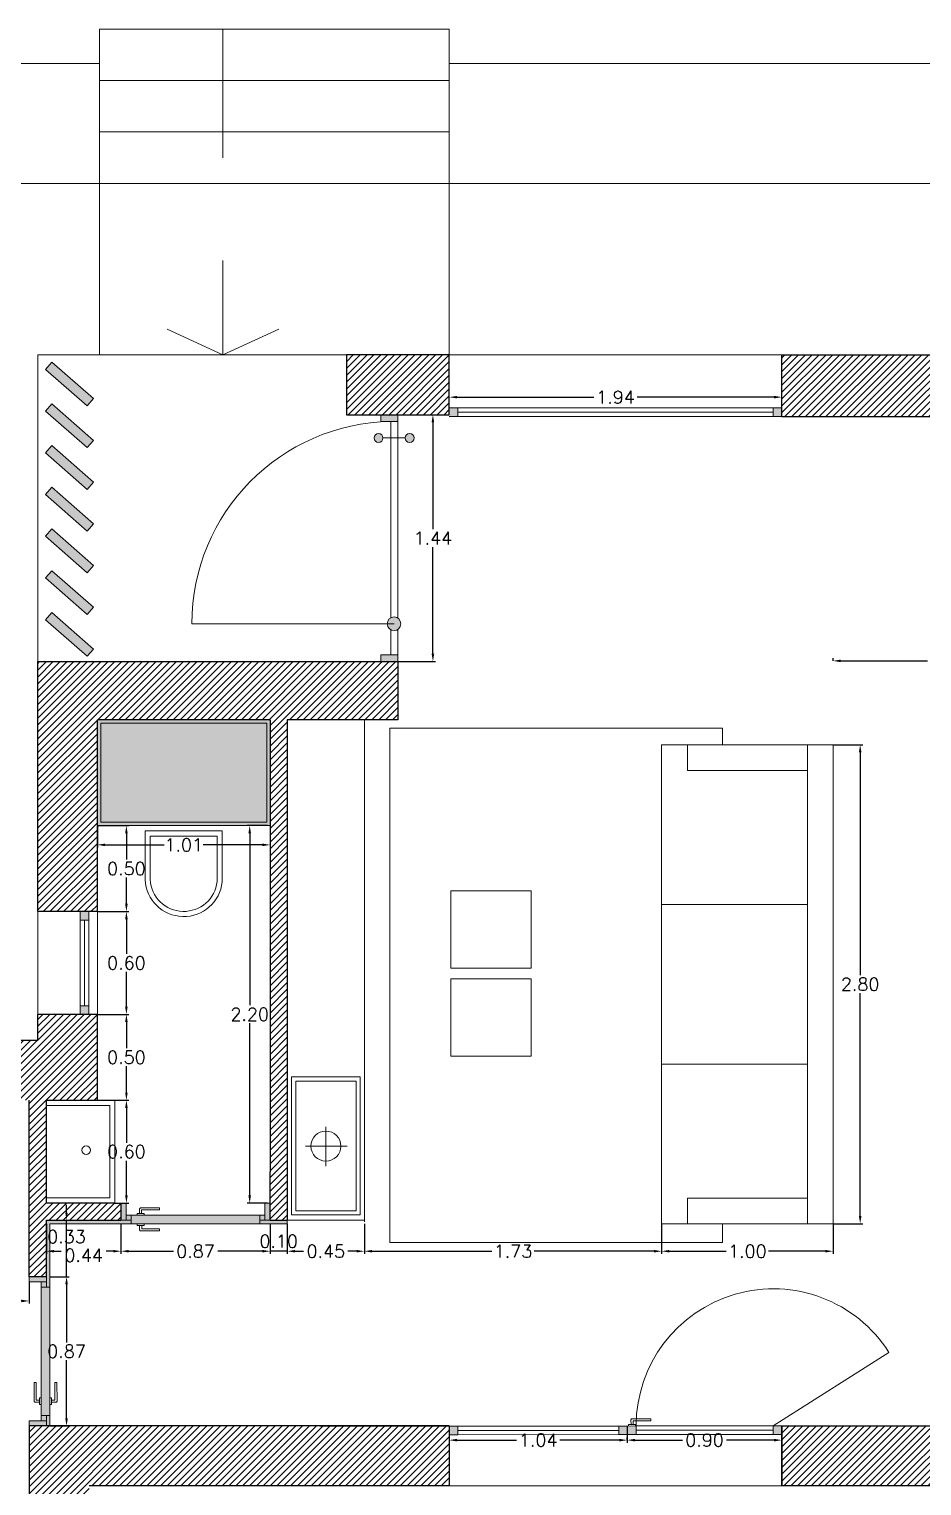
# Model space of a CAD drawing. Header units: millimetres. Extents: x 51 to 284, y 32 to 237.
# Drawn here: x 173.55 to 178.76, y 227.24 to 235.74 of the extents above; entities that cross this region are included whole.
import ezdxf

# ---------------------------------------------------------------- set-up
doc = ezdxf.new("R2010")
doc.units = ezdxf.units.MM
doc.linetypes.add('Continua', pattern=[0])
doc.linetypes.add('JIS_02_0.7', pattern=[1.35, 0.75, -0.6])
for name, color, linetype, lineweight in [('A_Nsc01', 4, 'Continuous', 9), ('A_Proj03', 251, 'JIS_02_0.7', 13), ('A_Sec03', 3, 'Continuous', 20), ('detalle', 6, 'Continuous', 5), ('FUSTERIA', 2, 'Continuous', 15), ('MUR', 5, 'Continuous', 25), ('PROYECTADO', 1, 'Continuous', 18), ('somb. Muro', 251, 'Continuous', 15), ('sombreado', 253, 'Continuous', 13)]:
    doc.layers.add(name, color=color, linetype=linetype, lineweight=lineweight)
doc.layers.add('SS_VEGETACION', color=7, linetype='Continuous', true_color=0x8ba14f)
doc.styles.add('ROMANS', font='romans.shx')
doc.dimstyles.new('martacota1', dxfattribs={"dimscale": 0.3, "dimtxt": 0.15, "dimasz": 0.15, "dimexe": 0.05, "dimexo": 0, "dimgap": 0.05, "dimtad": 0, "dimtih": 1, "dimtoh": 1, "dimzin": 0, "dimdsep": 46, "dimtxsty": 'ROMANS', "dimcen": 0.05, "dimclrt": 7, "dimadec": 0, "dimazin": 0, "dimtfac": 0.1, "dimtix": 1, "dimtmove": 1, "dimatfit": 3, "dimfxl": 1, "dimtolj": 1, "dimtzin": 1, "dimarcsym": 0})

# ---------------------------------------------------------------- blocks, each defined once
blk = doc.blocks.new('*D103')
at = {"layer": 'Defpoints', "color": 0, "transparency": 16777216}
for p in [(178.2391, 231.5689), (178.397, 231.5689), (178.2391, 228.7736)]:
    blk.add_point(p, dxfattribs=at)
at = {"layer": 'SS_VEGETACION', "color": 0, "lineweight": -2, "transparency": 16777216}
for p, q in [((178.2391, 231.5689), (178.412, 231.5689)), ((178.397, 231.5239), (178.397, 230.2237)), ((178.397, 228.8186), (178.397, 230.1187)), ((178.2391, 228.7736), (178.412, 228.7736))]:
    blk.add_line(p, q, dxfattribs=at)
at = {"layer": 'SS_VEGETACION', "color": 0, "transparency": 16777216}
for points in [[(178.3895, 231.5239), (178.4045, 231.5239), (178.397, 231.5689)], [(178.3895, 228.8186), (178.4045, 228.8186), (178.397, 228.7736)]]:
    blk.add_solid(points, dxfattribs=at)
at = {"layer": 'SS_VEGETACION', "color": 7, "transparency": 16777216, "insert": (178.397, 230.1712), "char_height": 0.075, "attachment_point": 5, "style": 'ROMANS'}
blk.add_mtext('\\A1;2.80', dxfattribs=at)
blk = doc.blocks.new('*D104')
at = {"layer": 'Defpoints', "color": 0, "transparency": 16777216}
for p in [(177.2391, 228.7736), (178.2391, 228.7736), (177.2391, 228.6133)]:
    blk.add_point(p, dxfattribs=at)
at = {"layer": 'SS_VEGETACION', "color": 0, "lineweight": -2, "transparency": 16777216}
for p, q in [((177.2391, 228.7736), (177.2391, 228.5983)), ((178.2391, 228.7736), (178.2391, 228.5983)), ((177.2841, 228.6133), (177.6151, 228.6133)), ((178.1941, 228.6133), (177.863, 228.6133))]:
    blk.add_line(p, q, dxfattribs=at)
at = {"layer": 'SS_VEGETACION', "color": 0, "transparency": 16777216}
for points in [[(177.2841, 228.6208), (177.2841, 228.6058), (177.2391, 228.6133)], [(178.1941, 228.6208), (178.1941, 228.6058), (178.2391, 228.6133)]]:
    blk.add_solid(points, dxfattribs=at)
at = {"layer": 'SS_VEGETACION', "color": 7, "transparency": 16777216, "insert": (177.7391, 228.6133), "char_height": 0.075, "attachment_point": 5, "style": 'ROMANS'}
blk.add_mtext('\\A1;1.00', dxfattribs=at)
blk = doc.blocks.new('*D105')
at = {"layer": 'Defpoints', "color": 0, "transparency": 16777216}
for p in [(175.5051, 228.7736), (177.2391, 228.7736), (175.5051, 228.6133)]:
    blk.add_point(p, dxfattribs=at)
at = {"layer": 'SS_VEGETACION', "color": 0, "lineweight": -2, "transparency": 16777216}
for p, q in [((175.5051, 228.7736), (175.5051, 228.5983)), ((177.2391, 228.7736), (177.2391, 228.5983)), ((175.5501, 228.6133), (176.2481, 228.6133)), ((177.1941, 228.6133), (176.496, 228.6133))]:
    blk.add_line(p, q, dxfattribs=at)
at = {"layer": 'SS_VEGETACION', "color": 0, "transparency": 16777216}
for points in [[(175.5501, 228.6208), (175.5501, 228.6058), (175.5051, 228.6133)], [(177.1941, 228.6208), (177.1941, 228.6058), (177.2391, 228.6133)]]:
    blk.add_solid(points, dxfattribs=at)
at = {"layer": 'SS_VEGETACION', "color": 7, "transparency": 16777216, "insert": (176.3721, 228.6133), "char_height": 0.075, "attachment_point": 5, "style": 'ROMANS'}
blk.add_mtext('\\A1;1.73', dxfattribs=at)
blk = doc.blocks.new('*D106')
at = {"layer": 'Defpoints', "color": 0, "transparency": 16777216}
for p in [(175.055, 228.7736), (175.5051, 228.7736), (175.055, 228.6133)]:
    blk.add_point(p, dxfattribs=at)
at = {"layer": 'SS_VEGETACION', "color": 0, "lineweight": -2, "transparency": 16777216}
for p, q in [((175.055, 228.7736), (175.055, 228.5983)), ((175.5051, 228.7736), (175.5051, 228.5983)), ((175.1, 228.6133), (175.1508, 228.6133)), ((175.4601, 228.6133), (175.4093, 228.6133))]:
    blk.add_line(p, q, dxfattribs=at)
at = {"layer": 'SS_VEGETACION', "color": 0, "transparency": 16777216}
for points in [[(175.1, 228.6208), (175.1, 228.6058), (175.055, 228.6133)], [(175.4601, 228.6208), (175.4601, 228.6058), (175.5051, 228.6133)]]:
    blk.add_solid(points, dxfattribs=at)
at = {"layer": 'SS_VEGETACION', "color": 7, "transparency": 16777216, "insert": (175.28, 228.6133), "char_height": 0.075, "attachment_point": 5, "style": 'ROMANS'}
blk.add_mtext('\\A1;0.45', dxfattribs=at)
blk = doc.blocks.new('*D109')
at = {"layer": 'Defpoints', "color": 0, "transparency": 16777216}
for p in [(174.836, 231.0966), (174.94, 231.0966), (174.94, 228.8944)]:
    blk.add_point(p, dxfattribs=at)
at = {"layer": 'SS_VEGETACION', "color": 0, "lineweight": -2, "transparency": 16777216}
for p, q in [((174.94, 231.0966), (174.821, 231.0966)), ((174.836, 231.0516), (174.836, 230.048)), ((174.836, 228.9394), (174.836, 229.943)), ((174.94, 228.8944), (174.821, 228.8944))]:
    blk.add_line(p, q, dxfattribs=at)
at = {"layer": 'SS_VEGETACION', "color": 0, "transparency": 16777216}
for points in [[(174.8285, 231.0516), (174.8435, 231.0516), (174.836, 231.0966)], [(174.8285, 228.9394), (174.8435, 228.9394), (174.836, 228.8944)]]:
    blk.add_solid(points, dxfattribs=at)
at = {"layer": 'SS_VEGETACION', "color": 7, "transparency": 16777216, "insert": (174.836, 229.9955), "char_height": 0.075, "attachment_point": 5, "style": 'ROMANS'}
blk.add_mtext('\\A1;2.20', dxfattribs=at)
blk = doc.blocks.new('*D110')
at = {"layer": 'Defpoints', "color": 0, "transparency": 16777216}
for p in [(173.9475, 231.0966), (174.955, 231.0966), (174.955, 230.9844)]:
    blk.add_point(p, dxfattribs=at)
at = {"layer": 'SS_VEGETACION', "color": 0, "lineweight": -2, "transparency": 16777216}
for p, q in [((173.9475, 231.0966), (173.9475, 230.9694)), ((174.955, 231.0966), (174.955, 230.9694)), ((173.9925, 230.9844), (174.338, 230.9844)), ((174.91, 230.9844), (174.5645, 230.9844))]:
    blk.add_line(p, q, dxfattribs=at)
at = {"layer": 'SS_VEGETACION', "color": 0, "transparency": 16777216}
for points in [[(173.9925, 230.9919), (173.9925, 230.9769), (173.9475, 230.9844)], [(174.91, 230.9919), (174.91, 230.9769), (174.955, 230.9844)]]:
    blk.add_solid(points, dxfattribs=at)
at = {"layer": 'SS_VEGETACION', "color": 7, "transparency": 16777216, "insert": (174.4513, 230.9844), "char_height": 0.075, "attachment_point": 5, "style": 'ROMANS'}
blk.add_mtext('\\A1;1.01', dxfattribs=at)
blk = doc.blocks.new('*D111')
at = {"layer": 'Defpoints', "color": 0, "transparency": 16777216}
for p in [(174.0494, 229.4941), (174.1168, 229.4941), (174.0494, 228.8941)]:
    blk.add_point(p, dxfattribs=at)
at = {"layer": 'SS_VEGETACION', "color": 0, "lineweight": -2, "transparency": 16777216}
for p, q in [((174.0494, 229.4941), (174.1318, 229.4941)), ((174.1168, 229.4491), (174.1168, 229.2466)), ((174.1168, 228.9391), (174.1168, 229.1416)), ((174.0494, 228.8941), (174.1318, 228.8941))]:
    blk.add_line(p, q, dxfattribs=at)
at = {"layer": 'SS_VEGETACION', "color": 0, "transparency": 16777216}
for points in [[(174.1093, 229.4491), (174.1243, 229.4491), (174.1168, 229.4941)], [(174.1093, 228.9391), (174.1243, 228.9391), (174.1168, 228.8941)]]:
    blk.add_solid(points, dxfattribs=at)
at = {"layer": 'SS_VEGETACION', "color": 7, "transparency": 16777216, "insert": (174.1168, 229.1941), "char_height": 0.075, "attachment_point": 5, "style": 'ROMANS'}
blk.add_mtext('\\A1;0.60', dxfattribs=at)
blk = doc.blocks.new('*D112')
at = {"layer": 'Defpoints', "color": 0, "transparency": 16777216}
for p in [(173.9475, 229.9954), (174.1168, 229.9954), (173.9475, 229.4942)]:
    blk.add_point(p, dxfattribs=at)
at = {"layer": 'SS_VEGETACION', "color": 0, "lineweight": -2, "transparency": 16777216}
for p, q in [((173.9475, 229.9954), (174.1318, 229.9954)), ((174.1168, 229.9504), (174.1168, 229.7973)), ((174.1168, 229.5392), (174.1168, 229.6923)), ((173.9475, 229.4942), (174.1318, 229.4942))]:
    blk.add_line(p, q, dxfattribs=at)
at = {"layer": 'SS_VEGETACION', "color": 0, "transparency": 16777216}
for points in [[(174.1093, 229.9504), (174.1243, 229.9504), (174.1168, 229.9954)], [(174.1093, 229.5392), (174.1243, 229.5392), (174.1168, 229.4942)]]:
    blk.add_solid(points, dxfattribs=at)
at = {"layer": 'SS_VEGETACION', "color": 7, "transparency": 16777216, "insert": (174.1168, 229.7448), "char_height": 0.075, "attachment_point": 5, "style": 'ROMANS'}
blk.add_mtext('\\A1;0.50', dxfattribs=at)
blk = doc.blocks.new('*D113')
at = {"layer": 'Defpoints', "color": 0, "transparency": 16777216}
for p in [(173.9475, 230.5954), (174.1168, 230.5954), (173.9475, 229.9954)]:
    blk.add_point(p, dxfattribs=at)
at = {"layer": 'SS_VEGETACION', "color": 0, "lineweight": -2, "transparency": 16777216}
for p, q in [((173.9475, 230.5954), (174.1318, 230.5954)), ((174.1168, 230.5504), (174.1168, 230.3479)), ((174.1168, 230.0404), (174.1168, 230.2429)), ((173.9475, 229.9954), (174.1318, 229.9954))]:
    blk.add_line(p, q, dxfattribs=at)
at = {"layer": 'SS_VEGETACION', "color": 0, "transparency": 16777216}
for points in [[(174.1093, 230.5504), (174.1243, 230.5504), (174.1168, 230.5954)], [(174.1093, 230.0404), (174.1243, 230.0404), (174.1168, 229.9954)]]:
    blk.add_solid(points, dxfattribs=at)
at = {"layer": 'SS_VEGETACION', "color": 7, "transparency": 16777216, "insert": (174.1168, 230.2954), "char_height": 0.075, "attachment_point": 5, "style": 'ROMANS'}
blk.add_mtext('\\A1;0.60', dxfattribs=at)
blk = doc.blocks.new('*D114')
at = {"layer": 'Defpoints', "color": 0, "transparency": 16777216}
for p in [(173.9475, 231.0966), (174.1168, 231.0966), (173.9475, 230.5954)]:
    blk.add_point(p, dxfattribs=at)
at = {"layer": 'SS_VEGETACION', "color": 0, "lineweight": -2, "transparency": 16777216}
for p, q in [((173.9475, 231.0966), (174.1318, 231.0966)), ((174.1168, 231.0516), (174.1168, 230.8985)), ((174.1168, 230.6404), (174.1168, 230.7935)), ((173.9475, 230.5954), (174.1318, 230.5954))]:
    blk.add_line(p, q, dxfattribs=at)
at = {"layer": 'SS_VEGETACION', "color": 0, "transparency": 16777216}
for points in [[(174.1093, 231.0516), (174.1243, 231.0516), (174.1168, 231.0966)], [(174.1093, 230.6404), (174.1243, 230.6404), (174.1168, 230.5954)]]:
    blk.add_solid(points, dxfattribs=at)
at = {"layer": 'SS_VEGETACION', "color": 7, "transparency": 16777216, "insert": (174.1168, 230.846), "char_height": 0.075, "attachment_point": 5, "style": 'ROMANS'}
blk.add_mtext('\\A1;0.50', dxfattribs=at)
blk = doc.blocks.new('*D115')
at = {"layer": 'Defpoints', "color": 0, "transparency": 16777216}
for p in [(174.9551, 228.7736), (175.055, 228.7736), (174.9551, 228.6133)]:
    blk.add_point(p, dxfattribs=at)
at = {"layer": 'SS_VEGETACION', "color": 0, "lineweight": -2, "transparency": 16777216}
for p, q in [((174.9551, 228.7736), (174.9551, 228.5983)), ((175.055, 228.7736), (175.055, 228.5983)), ((174.9101, 228.6133), (174.8651, 228.6133)), ((175.055, 228.6133), (174.9551, 228.6133)), ((175.1, 228.6133), (175.145, 228.6133))]:
    blk.add_line(p, q, dxfattribs=at)
at = {"layer": 'SS_VEGETACION', "color": 0, "transparency": 16777216}
for points in [[(174.9101, 228.6208), (174.9101, 228.6058), (174.9551, 228.6133)], [(175.1, 228.6208), (175.1, 228.6058), (175.055, 228.6133)]]:
    blk.add_solid(points, dxfattribs=at)
at = {"layer": 'SS_VEGETACION', "color": 7, "transparency": 16777216, "insert": (175.0051, 228.6718), "char_height": 0.075, "attachment_point": 5, "style": 'ROMANS'}
blk.add_mtext('\\A1;0.10', dxfattribs=at)
blk = doc.blocks.new('*D116')
at = {"layer": 'Defpoints', "color": 0, "transparency": 16777216}
for p in [(174.085, 228.7736), (174.9551, 228.7736), (174.085, 228.6133)]:
    blk.add_point(p, dxfattribs=at)
at = {"layer": 'SS_VEGETACION', "color": 0, "lineweight": -2, "transparency": 16777216}
for p, q in [((174.085, 228.7736), (174.085, 228.5983)), ((174.9551, 228.7736), (174.9551, 228.5983)), ((174.13, 228.6133), (174.3908, 228.6133)), ((174.9101, 228.6133), (174.6493, 228.6133))]:
    blk.add_line(p, q, dxfattribs=at)
at = {"layer": 'SS_VEGETACION', "color": 0, "transparency": 16777216}
for points in [[(174.13, 228.6208), (174.13, 228.6058), (174.085, 228.6133)], [(174.9101, 228.6208), (174.9101, 228.6058), (174.9551, 228.6133)]]:
    blk.add_solid(points, dxfattribs=at)
at = {"layer": 'SS_VEGETACION', "color": 7, "transparency": 16777216, "insert": (174.5201, 228.6133), "char_height": 0.075, "attachment_point": 5, "style": 'ROMANS'}
blk.add_mtext('\\A1;0.87', dxfattribs=at)
blk = doc.blocks.new('*D117')
at = {"layer": 'Defpoints', "color": 0, "transparency": 16777216}
for p in [(173.65, 228.7736), (174.085, 228.7736), (173.65, 228.6133)]:
    blk.add_point(p, dxfattribs=at)
at = {"layer": 'SS_VEGETACION', "color": 0, "lineweight": -2, "transparency": 16777216}
for p, q in [((173.65, 228.7736), (173.65, 228.5983)), ((174.085, 228.7736), (174.085, 228.5983)), ((173.695, 228.6133), (173.7364, 228.6133)), ((174.04, 228.6133), (173.9985, 228.6133))]:
    blk.add_line(p, q, dxfattribs=at)
at = {"layer": 'SS_VEGETACION', "color": 0, "transparency": 16777216}
for points in [[(173.695, 228.6208), (173.695, 228.6058), (173.65, 228.6133)], [(174.04, 228.6208), (174.04, 228.6058), (174.085, 228.6133)]]:
    blk.add_solid(points, dxfattribs=at)
at = {"layer": 'SS_VEGETACION', "color": 7, "transparency": 16777216, "insert": (173.8674, 228.5888), "char_height": 0.075, "attachment_point": 5, "style": 'ROMANS'}
blk.add_mtext('\\A1;0.44', dxfattribs=at)
blk = doc.blocks.new('*D118')
at = {"layer": 'Defpoints', "color": 0, "transparency": 16777216}
for p in [(173.67, 228.4641), (173.7677, 228.4641), (173.67, 227.5941)]:
    blk.add_point(p, dxfattribs=at)
at = {"layer": 'SS_VEGETACION', "color": 0, "lineweight": -2, "transparency": 16777216}
for p, q in [((173.67, 228.4641), (173.7827, 228.4641)), ((173.7677, 228.4191), (173.7677, 228.0816)), ((173.7677, 227.6391), (173.7677, 227.9766)), ((173.67, 227.5941), (173.7827, 227.5941))]:
    blk.add_line(p, q, dxfattribs=at)
at = {"layer": 'SS_VEGETACION', "color": 0, "transparency": 16777216}
for points in [[(173.7602, 228.4191), (173.7752, 228.4191), (173.7677, 228.4641)], [(173.7602, 227.6391), (173.7752, 227.6391), (173.7677, 227.5941)]]:
    blk.add_solid(points, dxfattribs=at)
at = {"layer": 'SS_VEGETACION', "color": 7, "transparency": 16777216, "insert": (173.7677, 228.0291), "char_height": 0.075, "attachment_point": 5, "style": 'ROMANS'}
blk.add_mtext('\\A1;0.87', dxfattribs=at)
blk = doc.blocks.new('*D119')
at = {"layer": 'Defpoints', "color": 0, "transparency": 16777216}
for p in [(173.6699, 228.7937), (173.7677, 228.7937), (173.67, 228.4641)]:
    blk.add_point(p, dxfattribs=at)
at = {"layer": 'SS_VEGETACION', "color": 0, "lineweight": -2, "transparency": 16777216}
for p, q in [((173.7677, 228.8387), (173.7677, 228.8837)), ((173.6699, 228.7937), (173.7827, 228.7937)), ((173.7677, 228.4641), (173.7677, 228.7937)), ((173.7677, 228.4641), (173.7677, 228.7937)), ((173.67, 228.4641), (173.7827, 228.4641)), ((173.7677, 228.4191), (173.7677, 228.3741))]:
    blk.add_line(p, q, dxfattribs=at)
at = {"layer": 'SS_VEGETACION', "color": 0, "transparency": 16777216}
for points in [[(173.7602, 228.8387), (173.7752, 228.8387), (173.7677, 228.7937)], [(173.7602, 228.4191), (173.7752, 228.4191), (173.7677, 228.4641)]]:
    blk.add_solid(points, dxfattribs=at)
at = {"layer": 'SS_VEGETACION', "color": 7, "transparency": 16777216, "insert": (173.7677, 228.6978), "char_height": 0.075, "attachment_point": 5, "style": 'ROMANS'}
blk.add_mtext('\\A1;0.33', dxfattribs=at)
blk = doc.blocks.new('*D124')
at = {"layer": 'Defpoints', "color": 0, "transparency": 16777216}
for p in [(173.5498, 228.4341), (172.1385, 228.323), (173.5498, 228.3229)]:
    blk.add_point(p, dxfattribs=at)
at = {"layer": 'SS_VEGETACION', "color": 0, "lineweight": -2, "transparency": 16777216}
for p, q in [((173.5498, 228.4341), (173.5498, 228.3079)), ((172.1385, 228.323), (172.1385, 228.3079)), ((172.1835, 228.3229), (172.7309, 228.3229)), ((173.5048, 228.3229), (172.9573, 228.3229))]:
    blk.add_line(p, q, dxfattribs=at)
at = {"layer": 'SS_VEGETACION', "color": 0, "transparency": 16777216}
for points in [[(172.1835, 228.3304), (172.1835, 228.3154), (172.1385, 228.3229)], [(173.5048, 228.3304), (173.5048, 228.3154), (173.5498, 228.3229)]]:
    blk.add_solid(points, dxfattribs=at)
at = {"layer": 'SS_VEGETACION', "color": 7, "transparency": 16777216, "insert": (172.8441, 228.3229), "char_height": 0.075, "attachment_point": 5, "style": 'ROMANS'}
blk.add_mtext('\\A1;1.41', dxfattribs=at)
blk = doc.blocks.new('*D125')
at = {"layer": 'Defpoints', "color": 0, "transparency": 16777216}
for p in [(175.7, 233.4941), (175.9047, 233.4941), (175.7, 232.0541)]:
    blk.add_point(p, dxfattribs=at)
at = {"layer": 'SS_VEGETACION', "color": 0, "lineweight": -2, "transparency": 16777216}
for p, q in [((175.7, 233.4941), (175.9197, 233.4941)), ((175.9047, 233.4491), (175.9047, 232.8266)), ((175.9047, 232.0991), (175.9047, 232.7216)), ((175.7, 232.0541), (175.9197, 232.0541))]:
    blk.add_line(p, q, dxfattribs=at)
at = {"layer": 'SS_VEGETACION', "color": 0, "transparency": 16777216}
for points in [[(175.8972, 233.4491), (175.9122, 233.4491), (175.9047, 233.4941)], [(175.8972, 232.0991), (175.9122, 232.0991), (175.9047, 232.0541)]]:
    blk.add_solid(points, dxfattribs=at)
at = {"layer": 'SS_VEGETACION', "color": 7, "transparency": 16777216, "insert": (175.9047, 232.7741), "char_height": 0.075, "attachment_point": 5, "style": 'ROMANS'}
blk.add_mtext('\\A1;1.44', dxfattribs=at)
blk = doc.blocks.new('*D126')
at = {"layer": 'Defpoints', "color": 0, "transparency": 16777216}
for p in [(177.94, 233.5967), (176, 233.4941), (177.94, 233.4841)]:
    blk.add_point(p, dxfattribs=at)
at = {"layer": 'SS_VEGETACION', "color": 0, "lineweight": -2, "transparency": 16777216}
for p, q in [((176, 233.4941), (176, 233.6117)), ((176.045, 233.5967), (176.8443, 233.5967)), ((177.895, 233.5967), (177.0957, 233.5967)), ((177.94, 233.4841), (177.94, 233.6117))]:
    blk.add_line(p, q, dxfattribs=at)
at = {"layer": 'SS_VEGETACION', "color": 0, "transparency": 16777216}
for points in [[(176.045, 233.6042), (176.045, 233.5892), (176, 233.5967)], [(177.895, 233.6042), (177.895, 233.5892), (177.94, 233.5967)]]:
    blk.add_solid(points, dxfattribs=at)
at = {"layer": 'SS_VEGETACION', "color": 7, "transparency": 16777216, "insert": (176.97, 233.5967), "char_height": 0.075, "attachment_point": 5, "style": 'ROMANS'}
blk.add_mtext('\\A1;1.94', dxfattribs=at)
blk = doc.blocks.new('*D149')
at = {"layer": 'Defpoints', "color": 0, "transparency": 16777216}
for p in [(178.2391, 232.0579), (178.2391, 232.0579), (179.5891, 232.0579)]:
    blk.add_point(p, dxfattribs=at)
at = {"layer": 'SS_VEGETACION', "color": 0, "lineweight": -2, "transparency": 16777216}
for p, q in [((178.2391, 232.0579), (178.2391, 232.0729)), ((178.2841, 232.0579), (178.7901, 232.0579)), ((179.5441, 232.0579), (179.038, 232.0579)), ((179.5891, 232.0579), (179.5891, 232.0729))]:
    blk.add_line(p, q, dxfattribs=at)
at = {"layer": 'SS_VEGETACION', "color": 0, "transparency": 16777216}
for points in [[(178.2841, 232.0654), (178.2841, 232.0504), (178.2391, 232.0579)], [(179.5441, 232.0654), (179.5441, 232.0504), (179.5891, 232.0579)]]:
    blk.add_solid(points, dxfattribs=at)
at = {"layer": 'SS_VEGETACION', "color": 7, "transparency": 16777216, "insert": (178.9141, 232.0579), "char_height": 0.075, "attachment_point": 5, "style": 'ROMANS'}
blk.add_mtext('\\A1;1.35', dxfattribs=at)
blk = doc.blocks.new('*D150')
at = {"layer": 'Defpoints', "color": 0, "transparency": 16777216}
for p in [(176, 227.5941), (177.038, 227.5941), (177.038, 227.511)]:
    blk.add_point(p, dxfattribs=at)
at = {"layer": 'SS_VEGETACION', "color": 0, "lineweight": -2, "transparency": 16777216}
for p, q in [((176, 227.5941), (176, 227.496)), ((177.038, 227.5941), (177.038, 227.496)), ((176.045, 227.511), (176.3933, 227.511)), ((176.993, 227.511), (176.6447, 227.511))]:
    blk.add_line(p, q, dxfattribs=at)
at = {"layer": 'SS_VEGETACION', "color": 0, "transparency": 16777216}
for points in [[(176.045, 227.5185), (176.045, 227.5035), (176, 227.511)], [(176.993, 227.5185), (176.993, 227.5035), (177.038, 227.511)]]:
    blk.add_solid(points, dxfattribs=at)
at = {"layer": 'SS_VEGETACION', "color": 7, "transparency": 16777216, "insert": (176.519, 227.511), "char_height": 0.075, "attachment_point": 5, "style": 'ROMANS'}
blk.add_mtext('\\A1;1.04', dxfattribs=at)
blk = doc.blocks.new('*D151')
at = {"layer": 'Defpoints', "color": 0, "transparency": 16777216}
for p in [(177.038, 227.511), (177.94, 227.511), (177.94, 227.511)]:
    blk.add_point(p, dxfattribs=at)
at = {"layer": 'SS_VEGETACION', "color": 0, "lineweight": -2, "transparency": 16777216}
for p, q in [((177.038, 227.511), (177.038, 227.526)), ((177.083, 227.511), (177.3597, 227.511)), ((177.895, 227.511), (177.6183, 227.511)), ((177.94, 227.511), (177.94, 227.526))]:
    blk.add_line(p, q, dxfattribs=at)
at = {"layer": 'SS_VEGETACION', "color": 0, "transparency": 16777216}
for points in [[(177.083, 227.5185), (177.083, 227.5035), (177.038, 227.511)], [(177.895, 227.5185), (177.895, 227.5035), (177.94, 227.511)]]:
    blk.add_solid(points, dxfattribs=at)
at = {"layer": 'SS_VEGETACION', "color": 7, "transparency": 16777216, "insert": (177.489, 227.511), "char_height": 0.075, "attachment_point": 5, "style": 'ROMANS'}
blk.add_mtext('\\A1;0.90', dxfattribs=at)

msp = doc.modelspace()

# ---------------------------------------------------------------- hatches: boundary and pattern name
at = {"layer": 'somb. Muro'}
h = msp.add_hatch(dxfattribs=at)
h.set_pattern_fill('ANSI31', color=256, scale=0.0089)
h.set_pattern_definition([(45, (34.16921, 201.109965), (-0.01998107, 0.01998107), [])])
h.paths.add_polyline_path([(176, 233.8441), (175.4, 233.8441), (175.4, 233.4941), (175.7, 233.4941), (176, 233.4941)])
h.paths.add_polyline_path([(179.58, 233.8441), (177.94, 233.8441), (177.94, 233.4841), (179.58, 233.4841)])
h.paths.add_polyline_path([(182.4803, 233.8452), (181.52, 233.8441), (181.52, 233.4941), (181.78, 233.4941), (182.4803, 233.4941)])
h.paths.add_polyline_path([(186.0994, 233.8441), (183.38, 233.8452), (183.38, 233.4848), (184.2, 233.4848), (184.2, 231.6461), (182.48, 231.6461), (182.48, 232.7841), (182.38, 232.7841), (182.38, 231.5461), (184.95, 231.5461), (184.95, 231.6461), (184.3, 231.6461), (184.3, 233.4848), (185.75, 233.4848), (185.75, 230.8151), (186.1, 230.8151)])
h.paths.add_polyline_path([(185.0216, 227.5941), (184.2408, 227.5941), (184.2408, 227.2441), (184.8694, 227.2441), (185.0669, 227.0328), (185.3224, 227.2715), (185.2749, 227.3224)])
h.paths.add_polyline_path([(182.3008, 227.5941), (181.52, 227.5941), (181.52, 227.2441), (182.3008, 227.2441)])
h.paths.add_polyline_path([(179.58, 227.5941), (177.94, 227.5941), (177.94, 227.3341), (179.05, 227.3341), (179.05, 227.2441), (179.58, 227.2441)])
h.paths.add_polyline_path([(179.05, 227.3341), (177.94, 227.3341), (177.94, 227.2441), (179.05, 227.2441)])
h.paths.add_polyline_path([(176, 227.5941), (173.55, 227.5941), (173.55, 224.4605), (173.9, 224.4605), (173.9, 224.9941), (173.858, 224.9941), (173.858, 227.3341), (176, 227.3341)])
h.paths.add_polyline_path([(176, 227.3341), (173.858, 227.3341), (173.858, 224.9941), (173.9, 224.9941), (173.9, 227.2441), (176, 227.2441)], flags=17)
h.paths.add_polyline_path([(169.54, 224.9269), (170.44, 224.9269), (170.44, 225.0269), (169.2002, 225.0269), (169.2002, 221.0441), (170.645, 221.0441), (170.645, 221.3841), (169.54, 221.3841), (169.54, 222.3941), (171.445, 222.3941), (171.445, 221.0441), (172.045, 221.0441), (172.045, 221.3841), (171.545, 221.3841), (171.545, 222.3941), (173.55, 222.3941), (173.55, 221.3941), (172.845, 221.3941), (172.845, 221.0441), (173.9, 221.0441), (173.9, 223.5605), (173.55, 223.5605), (173.55, 222.4941), (169.54, 222.4941)])
h.paths.add_polyline_path([(170.49, 229.4941), (170.49, 229.8441), (169.2, 229.8441), (169.2, 228.4844), (169.54, 228.4844), (169.54, 229.4941)])
h.paths.add_polyline_path([(171.99, 229.8441), (171.99, 229.4945), (173.5494, 229.4945), (173.5497, 228.4641), (173.65, 228.4641), (173.65, 228.7937), (174.085, 228.7938), (174.085, 228.8941), (174.0494, 228.8941), (173.65, 228.894), (173.65, 229.4942), (173.9475, 229.4942), (173.9465, 229.9954), (173.6, 229.9954), (173.6, 229.8441)])
h.paths.add_polyline_path([(185.8499, 229.9151), (185.8499, 228.8461), (185.7999, 228.8461), (185.7999, 229.9151), (185.75, 229.9151), (185.75, 228.8461), (186.3367, 228.2169), (186.5562, 228.4215), (186.5927, 228.4556), (186.1028, 228.981), (186.1, 229.9151)])
h.paths.add_polyline_path([(173.96, 232.0541), (173.6, 232.0541), (173.6, 230.5954), (173.9475, 230.5954), (173.9475, 231.7141), (174.955, 231.7141), (174.955, 229.0774), (174.9551, 228.7941), (175.055, 228.7941), (175.055, 231.7141), (175.7, 231.7141), (175.7, 232.0541), (175.6, 232.0541)])
at = {"layer": 'sombreado', "transparency": 33554564}
h = msp.add_hatch(color=256, dxfattribs=at)
h.dxf.hatch_style = 1
h.paths.add_polyline_path([(173.6815, 233.8014), (173.6443, 233.759), (173.8877, 233.5455), (173.925, 233.588)])
h.paths.add_polyline_path([(173.6815, 233.5579), (173.6443, 233.5155), (173.8877, 233.302), (173.925, 233.3445)])
h.paths.add_polyline_path([(173.6815, 233.3145), (173.6443, 233.272), (173.8877, 233.0586), (173.925, 233.101)])
h.paths.add_polyline_path([(173.6815, 233.071), (173.6443, 233.0285), (173.8877, 232.8151), (173.925, 232.8575)])
h.paths.add_polyline_path([(173.6815, 232.8275), (173.6443, 232.7851), (173.8877, 232.5716), (173.925, 232.6141)])
h.paths.add_polyline_path([(173.6815, 232.584), (173.6443, 232.5416), (173.8877, 232.3281), (173.925, 232.3706)])
h.paths.add_polyline_path([(173.6815, 232.3406), (173.6443, 232.2981), (173.8877, 232.0847), (173.925, 232.1271)])
h = msp.add_hatch(color=256, dxfattribs=at)
h.dxf.hatch_style = 1
h.paths.add_polyline_path([(177.94, 233.5341), (177.89, 233.5341), (177.89, 233.4841), (177.94, 233.4841)])
h.paths.add_polyline_path([(176.05, 233.5341), (176, 233.5341), (176, 233.4841), (176.05, 233.4841)])
h = msp.add_hatch(color=256, dxfattribs=at)
h.dxf.hatch_style = 1
h.paths.add_polyline_path([(175.6135, 233.3587, 1), (175.5617, 233.3587, 1)])
h.paths.add_polyline_path([(175.795, 233.3587, 1), (175.7432, 233.3587, 1)])
h.paths.add_polyline_path([(175.7, 233.4941), (175.6, 233.4941), (175.6, 233.4541), (175.66, 233.4541), (175.7, 233.4544)])
h.paths.add_polyline_path([(175.7177, 232.2745, 1), (175.6378, 232.2745, 1)])
h.paths.add_polyline_path([(175.7, 232.0941), (175.66, 232.0941), (175.6, 232.0941), (175.6, 232.0541), (175.7, 232.0541)])
h = msp.add_hatch(color=256, dxfattribs=at)
h.dxf.hatch_style = 1
h.paths.add_polyline_path([(174.955, 231.7141), (173.9475, 231.7141), (173.9475, 231.0966), (174.955, 231.0966)])
h = msp.add_hatch(color=256, dxfattribs=at)
h.dxf.hatch_style = 1
h.paths.add_polyline_path([(173.8975, 230.5954), (173.8475, 230.5954), (173.8475, 230.5454), (173.8975, 230.5454)])
h.paths.add_polyline_path([(173.8975, 230.0454), (173.8475, 230.0454), (173.8475, 229.9954), (173.8975, 229.9954)])
h = msp.add_hatch(color=256, dxfattribs=at)
h.dxf.hatch_style = 1
h.paths.add_polyline_path([(174.9551, 228.8944), (174.925, 228.8944), (174.925, 228.7941), (174.925, 228.7941), (174.9551, 228.7941)])
h.paths.add_polyline_path([(175.055, 228.7941), (174.9551, 228.7941), (174.925, 228.7941), (174.895, 228.7941), (174.895, 228.7738), (175.055, 228.7738)])
h.paths.add_polyline_path([(174.925, 228.8241), (174.895, 228.8241), (174.895, 228.7941), (174.925, 228.7941)])
h.paths.add_polyline_path([(174.895, 228.8241), (174.145, 228.8241), (174.145, 228.7737), (174.895, 228.7738), (174.895, 228.7941)])
h.paths.add_polyline_path([(174.115, 228.8941), (174.085, 228.8941), (174.085, 228.7941), (174.115, 228.7941)])
h.paths.add_polyline_path([(174.145, 228.8241), (174.115, 228.8241), (174.115, 228.7941), (174.145, 228.7941)])
h.paths.add_polyline_path([(174.145, 228.7941), (174.115, 228.7941), (174.085, 228.7941), (174.085, 228.7938), (173.65, 228.7937), (173.65, 228.4641), (173.65, 228.4341), (173.65, 228.4041), (173.6699, 228.4041), (173.6699, 228.7737), (174.145, 228.7737)])
h.paths.add_polyline_path([(173.6699, 228.4041), (173.62, 228.4041), (173.62, 227.6541), (173.67, 227.6541)])
h.paths.add_polyline_path([(173.65, 228.4341), (173.62, 228.4341), (173.62, 228.4041), (173.65, 228.4041)])
h.paths.add_polyline_path([(173.65, 228.4641), (173.5497, 228.4641), (173.5498, 228.4341), (173.65, 228.4341), (173.65, 228.4341)])
h.paths.add_polyline_path([(173.65, 227.6241), (173.55, 227.6241), (173.55, 227.5941), (173.65, 227.5941)])
h.paths.add_polyline_path([(173.65, 227.6541), (173.62, 227.6541), (173.62, 227.6241), (173.65, 227.6241)])
h.paths.add_polyline_path([(173.67, 227.6541), (173.65, 227.6541), (173.65, 227.5941), (173.67, 227.5941)])
h = msp.add_hatch(color=256, dxfattribs=at)
h.dxf.hatch_style = 1
h.paths.add_polyline_path([(177.8897, 227.5938), (177.94, 227.5941), (177.94, 227.5441), (177.89, 227.5438)])
h.paths.add_polyline_path([(177.0397, 227.5932), (177.0897, 227.5935), (177.0898, 227.5435), (177.04, 227.5432)])
h.paths.add_polyline_path([(176.9897, 227.5929), (177.0397, 227.5932), (177.04, 227.5432), (176.99, 227.5429)])
h.paths.add_polyline_path([(176, 227.5922), (176.0497, 227.5924), (176.05, 227.5424), (176, 227.5422)])

# ---------------------------------------------------------------- linework, layer by layer
at = {"layer": 'A_Nsc01', "ltscale": 0.03}
msp.add_line((173.96, 234.8441), (173.96, 233.8441), dxfattribs=at)
at = {"layer": 'A_Nsc01', "linetype": 'Continua'}
msp.add_line((175.18, 227.2441), (174.18, 227.2441), dxfattribs=at)
at = {"layer": 'A_Nsc01', "ltscale": 0.03}
msp.add_lwpolyline([(173.96, 234.8441), (173.96, 235.1441)], dxfattribs=at)
at = {"layer": 'A_Proj03'}
for points in [[(174.68, 235.7441), (174.68, 233.8441)], [(174.355, 233.9941), (174.68, 233.8441), (175.005, 233.9941)]]:
    msp.add_lwpolyline(points, dxfattribs=at)
at = {"layer": 'A_Sec03', "lineweight": 0}
msp.add_lwpolyline([(175.7, 233.4941), (175.7, 233.4941)], dxfattribs=at)
at = {"layer": 'detalle'}
for p, q in [((176.05, 233.5091), (177.89, 233.5091)), ((175.6778, 232.2745), (174.4981, 232.2745)), ((173.9675, 231.1166), (173.9675, 231.6941)), ((174.935, 231.6941), (173.9675, 231.6941)), ((174.935, 231.6941), (174.935, 231.1166)), ((173.9675, 231.1166), (174.935, 231.1166)), ((174.2557, 230.7814), (174.2557, 231.0359)), ((174.6457, 231.0359), (174.2557, 231.0359)), ((174.6457, 231.0359), (174.6457, 230.7708)), ((173.8725, 230.0454), (173.8725, 230.5454)), ((175.2805, 229.1094), (175.2805, 229.3389)), ((175.1616, 229.2272), (175.4036, 229.2268)), ((177.89, 227.5938), (178.5651, 228.023)), ((176.0499, 227.5674), (176.9899, 227.5679))]:
    msp.add_line(p, q, dxfattribs=at)
msp.add_lwpolyline([(177.5939, 231.5689), (177.5939, 231.6659), (175.6538, 231.6659), (175.6538, 228.6641), (177.5939, 228.6641), (177.5939, 228.7736)], dxfattribs=at)
for points in [[(176.0089, 230.7162), (176.4772, 230.7162), (176.4772, 230.2653), (176.0089, 230.2653)], [(176.0089, 230.2025), (176.4772, 230.2025), (176.4772, 229.7515), (176.0089, 229.7515)], [(175.1046, 229.6046), (175.4564, 229.6046), (175.4564, 228.849), (175.1046, 228.849)]]:
    msp.add_lwpolyline(points, close=True, dxfattribs=at)
at = {"layer": 'detalle', "lineweight": 5}
for points in [[(174.2198, 228.8238), (174.2198, 228.8338), (174.1798, 228.8337), (174.1798, 228.8237)], [(174.2198, 228.7738), (174.2199, 228.7638), (174.1799, 228.7637), (174.1798, 228.7737)], [(173.62, 227.758), (173.61, 227.758), (173.61, 227.718), (173.62, 227.718)], [(173.67, 227.758), (173.68, 227.7581), (173.68, 227.7181), (173.67, 227.718)], [(177.0863, 227.5929), (177.0863, 227.6029), (177.0463, 227.6029), (177.0463, 227.5929)]]:
    msp.add_lwpolyline(points, dxfattribs=at)
for points in [[(174.1938, 228.8337), (174.1938, 228.8597, -0.414214), (174.1998, 228.8657), (174.3098, 228.8659), (174.3098, 228.8539), (174.2058, 228.8538), (174.2058, 228.8338)], [(174.1939, 228.7638), (174.1939, 228.7378, 0.414214), (174.1999, 228.7318), (174.3099, 228.7319), (174.3099, 228.7439), (174.2059, 228.7438), (174.2059, 228.7638)], [(173.61, 227.732), (173.584, 227.732, -0.414214), (173.578, 227.738), (173.5779, 227.848), (173.5899, 227.848), (173.59, 227.744), (173.61, 227.744)], [(173.68, 227.7321), (173.706, 227.7321, 0.414214), (173.712, 227.7381), (173.7119, 227.8481), (173.6999, 227.8481), (173.7, 227.7441), (173.68, 227.7441)], [(177.0603, 227.6029), (177.0602, 227.6289, -0.414214), (177.0662, 227.6349), (177.1762, 227.635), (177.1762, 227.623), (177.0722, 227.6229), (177.0723, 227.6029)]]:
    msp.add_lwpolyline(points, format="xyb", dxfattribs=at)
at = {"layer": 'detalle', "color": 6}
msp.add_lwpolyline([(177.0897, 227.5684), (177.8899, 227.5688)], dxfattribs=at)
at = {"layer": 'detalle'}
msp.add_circle((175.2805, 229.2268), 0.0875, dxfattribs=at)
for centre, radius, start, end in [((175.678, 232.2744), 1.1799, 90.87426, 179.99537), ((174.4511, 230.7916), 0.1957, 182.98157, 353.90638), ((177.89, 227.5938), 0.8, 32.44064, 179.73412)]:
    msp.add_arc(centre, radius, start, end, dxfattribs=at)
at = {"layer": 'FUSTERIA'}
for p, q in [((176, 233.5341), (177.94, 233.5341)), ((176.05, 233.4841), (176.05, 233.5341)), ((177.89, 233.4841), (177.89, 233.5341)), ((176, 233.4841), (177.94, 233.4841)), ((175.6135, 233.3587), (175.7432, 233.3587)), ((175.505, 228.7841), (175.505, 231.7141)), ((175.505, 231.7141), (175.505, 228.7941)), ((177.2391, 231.5689), (177.2391, 228.7736)), ((178.2391, 231.5689), (177.2391, 231.5689)), ((177.3891, 231.5689), (177.3891, 231.4189)), ((178.0891, 228.7736), (178.0891, 231.5689)), ((178.2391, 228.7736), (178.2391, 231.5689)), ((178.0891, 231.4189), (177.3891, 231.4189)), ((173.9475, 231.0966), (174.955, 231.0966)), ((174.2257, 230.7807), (174.2257, 231.0659)), ((174.6757, 231.0659), (174.2257, 231.0659)), ((174.6757, 231.0659), (174.6757, 230.7693)), ((177.2391, 230.6371), (178.0891, 230.6371)), ((173.8975, 230.5454), (173.8475, 230.5454)), ((173.8475, 230.0454), (173.8975, 230.0454)), ((177.2391, 229.7054), (178.0891, 229.7054)), ((173.6494, 229.4642), (174.0194, 229.4642)), ((173.9475, 229.4942), (174.0494, 229.4941)), ((174.0194, 229.4642), (174.0194, 228.9241)), ((174.0494, 229.4942), (174.0494, 228.8941)), ((174.0494, 229.4941), (174.0494, 228.8941)), ((174.0194, 228.9241), (173.65, 228.924)), ((178.0891, 228.9236), (177.3891, 228.9236)), ((177.3891, 228.9236), (177.3891, 228.7736)), ((174.115, 228.8941), (174.085, 228.8941)), ((174.115, 228.7941), (174.115, 228.8941)), ((174.145, 228.8241), (174.115, 228.8241)), ((174.145, 228.7741), (174.145, 228.8241)), ((174.925, 228.8241), (174.145, 228.8241)), ((174.895, 228.7742), (174.895, 228.8241)), ((174.955, 228.8944), (174.925, 228.8944)), ((174.925, 228.7941), (174.925, 228.8943)), ((173.6699, 228.7737), (175.055, 228.7738)), ((173.6699, 228.7737), (173.67, 227.5941)), ((174.145, 228.7941), (174.085, 228.7941)), ((174.925, 228.7941), (174.895, 228.7941)), ((174.955, 228.7941), (174.925, 228.7941)), ((175.055, 228.7941), (175.505, 228.7941)), ((178.2391, 228.7736), (177.2391, 228.7736)), ((173.5497, 228.4641), (173.5498, 228.4341)), ((173.65, 228.4341), (173.5498, 228.4341)), ((173.62, 228.4341), (173.62, 227.6541)), ((173.6699, 228.4041), (173.62, 228.4041)), ((173.65, 228.4641), (173.65, 228.4341)), ((173.65, 228.4341), (173.65, 228.4041)), ((173.67, 227.6541), (173.62, 227.6541)), ((173.62, 227.6541), (173.62, 227.6241)), ((173.65, 227.6541), (173.65, 227.5941)), ((173.65, 227.6241), (173.55, 227.6241)), ((173.55, 227.6241), (173.55, 227.5941))]:
    msp.add_line(p, q, dxfattribs=at)
at = {"layer": 'FUSTERIA', "lineweight": 0}
for p, q in [((175.66, 233.4541), (175.66, 232.3103)), ((175.7, 233.4666), (175.7, 232.3077)), ((175.66, 232.2387), (175.66, 232.0941)), ((175.7, 232.2413), (175.7, 232.0816))]:
    msp.add_line(p, q, dxfattribs=at)
at = {"layer": 'FUSTERIA', "ltscale": 0.03}
for p, q in [((173.8475, 230.5954), (173.8475, 229.9954)), ((173.8975, 230.5954), (173.8975, 229.9954))]:
    msp.add_line(p, q, dxfattribs=at)
at = {"layer": 'FUSTERIA', "lineweight": 0}
for points in [[(175.7, 233.4941), (175.7, 233.4544), (175.66, 233.4541), (175.6, 233.4541), (175.6, 233.4941)], [(175.7, 232.0541), (175.7, 232.0941), (175.66, 232.0941), (175.6, 232.0941), (175.6, 232.0541)]]:
    msp.add_lwpolyline(points, close=True, dxfattribs=at)
at = {"layer": 'FUSTERIA'}
for points in [[(175.0789, 228.8257), (175.4812, 228.8257), (175.4812, 229.63), (175.0789, 229.63)], [(176.9897, 227.5929), (176.99, 227.5429), (176.05, 227.5424), (176.0497, 227.5924)], [(177.0397, 227.5932), (176.9897, 227.5929), (176.99, 227.5429), (177.04, 227.5432)], [(177.0897, 227.5935), (177.0397, 227.5932), (177.04, 227.5432), (177.09, 227.5435)], [(177.8897, 227.5938), (177.89, 227.5438), (177.0898, 227.5433), (177.0897, 227.5935)]]:
    msp.add_lwpolyline(points, close=True, dxfattribs=at)
for points in [[(176, 227.5422), (176, 227.5422), (176.05, 227.5424), (176.0497, 227.5924), (175.9997, 227.5922)], [(177.9397, 227.5941), (177.8897, 227.5938), (177.89, 227.5438), (177.94, 227.5441)]]:
    msp.add_lwpolyline(points, dxfattribs=at)
for centre, radius in [((175.5876, 233.3587), 0.0259), ((175.7691, 233.3587), 0.0259), ((175.6778, 232.2745), 0.0399), ((173.8822, 229.2031), 0.0251)]:
    msp.add_circle(centre, radius, dxfattribs=at)
msp.add_arc((174.4511, 230.7916), 0.2257, 182.7763, 354.32618, dxfattribs=at)
at = {"layer": 'MUR'}
for p, q in [((176, 233.8441), (175.4, 233.8441)), ((175.4, 233.8441), (175.4, 233.4941)), ((176, 233.4941), (176, 233.8441)), ((177.94, 233.4841), (177.94, 233.8441)), ((177.94, 233.8441), (179.58, 233.8441)), ((175.4, 233.4941), (175.7, 233.4941)), ((175.7, 233.4941), (176, 233.4941)), ((177.94, 233.4841), (179.58, 233.4841)), ((173.6, 230.5954), (173.6, 232.0541)), ((173.6, 232.0541), (175.7, 232.0541)), ((175.7, 232.0541), (175.7, 231.7141)), ((173.9475, 230.5954), (173.9475, 231.7141)), ((174.955, 231.7141), (173.9475, 231.7141)), ((174.955, 231.7141), (174.955, 229.0774)), ((175.055, 231.7141), (175.055, 228.7941)), ((175.7, 231.7141), (175.055, 231.7141)), ((173.9475, 230.5954), (173.6, 230.5954)), ((173.6, 229.8441), (173.6, 229.9954)), ((173.9475, 229.9954), (173.6, 229.9954)), ((173.9475, 229.4942), (173.9475, 229.9954)), ((171.99, 229.8441), (173.6, 229.8441)), ((173.5497, 228.4641), (173.5494, 229.4942)), ((173.5494, 229.4942), (173.55, 229.4942)), ((173.65, 228.894), (173.65, 229.4942)), ((173.65, 229.4942), (173.9475, 229.4942)), ((174.9551, 228.7941), (174.955, 229.0774)), ((174.0494, 228.8941), (173.65, 228.894)), ((174.0494, 228.8941), (174.085, 228.8941)), ((174.085, 228.8942), (174.085, 228.7938)), ((173.65, 228.7937), (174.085, 228.7938)), ((173.65, 228.4641), (173.65, 228.7937)), ((174.9551, 228.7941), (175.055, 228.7941)), ((173.65, 228.4641), (173.5497, 228.4641)), ((176, 227.5941), (173.55, 227.5941)), ((173.55, 227.5941), (173.55, 224.4605)), ((176, 227.5941), (176, 227.2441)), ((176, 227.5941), (176, 227.2441)), ((177.94, 227.5941), (177.94, 227.2441)), ((177.94, 227.2441), (177.94, 227.5941)), ((177.94, 227.5941), (179.58, 227.5941)), ((176, 227.2441), (173.9, 227.2441)), ((179.58, 227.2441), (177.94, 227.2441))]:
    msp.add_line(p, q, dxfattribs=at)
msp.add_lwpolyline([(175.2447, 227.5941), (175.59, 227.5941), (175.59, 227.5941), (175.75, 227.5941), (175.75, 227.5941), (176, 227.5941)], dxfattribs=at)
at = {"layer": 'PROYECTADO'}
for p, q in [((176, 235.7441), (173.96, 235.7441)), ((173.96, 235.7441), (173.96, 233.8441)), ((173.6, 233.8441), (173.96, 233.8441)), ((173.6, 232.0541), (173.6, 233.8441)), ((176, 233.8441), (177.94, 233.8441)), ((173.6, 230.5954), (173.6, 229.9954)), ((173.9475, 230.5954), (173.9475, 229.9954)), ((175.055, 228.7941), (175.055, 228.7738)), ((173.62, 228.4641), (173.62, 228.4641)), ((176, 227.2441), (177.94, 227.2441))]:
    msp.add_line(p, q, dxfattribs=at)
at = {"layer": 'PROYECTADO', "ltscale": 0.03}
for p, q in [((176, 235.4441), (173.96, 235.4441)), ((176, 235.1441), (173.96, 235.1441)), ((176, 234.8441), (173.96, 234.8441)), ((176, 234.8441), (176, 233.8441)), ((173.96, 233.8441), (175.4, 233.8441))]:
    msp.add_line(p, q, dxfattribs=at)
for points in [[(176, 235.7441), (176, 234.8441)], [(173.96, 234.8441), (172.6, 234.8441), (172.6, 230.8441), (168.2, 230.8441), (168.2, 220.0441), (174.9, 220.0441)], [(189.6208, 220.6826), (195.336, 226.0121), (187.1, 234.8441), (176, 234.8441)]]:
    msp.add_lwpolyline(points, dxfattribs=at)
at = {"layer": 'PROYECTADO', "ltscale": 0.05}
msp.add_lwpolyline([(173.96, 235.5441), (171.9, 235.5441), (171.9, 231.5441), (167.5, 231.5441), (167.5, 219.3441), (174.2, 219.3441), (174.2, 214.5441), (190.3208, 214.5441), (190.3208, 216.2441), (190.3208, 220.3782), (196.3254, 225.9775), (187.4044, 235.5441), (176, 235.5441)], dxfattribs=at)
at = {"layer": 'PROYECTADO'}
for points in [[(173.6815, 233.8014), (173.925, 233.588), (173.8877, 233.5455), (173.6443, 233.759)], [(173.6815, 233.5579), (173.925, 233.3445), (173.8877, 233.302), (173.6443, 233.5155)], [(173.6815, 233.3145), (173.925, 233.101), (173.8877, 233.0586), (173.6443, 233.272)], [(173.6815, 233.071), (173.925, 232.8575), (173.8877, 232.8151), (173.6443, 233.0285)], [(173.6815, 232.8275), (173.925, 232.6141), (173.8877, 232.5716), (173.6443, 232.7851)], [(173.6815, 232.584), (173.925, 232.3706), (173.8877, 232.3281), (173.6443, 232.5416)], [(173.6815, 232.3406), (173.925, 232.1271), (173.8877, 232.0847), (173.6443, 232.2981)]]:
    msp.add_lwpolyline(points, close=True, dxfattribs=at)

# ---------------------------------------------------------------- dimensions: what is measured, and where the dimension line sits
at = {"layer": 'SS_VEGETACION', "transparency": 33554620}
for base, p1, p2, picture, middle in [((177.94, 233.5967), (176, 233.4941), (177.94, 233.4841), '*D126', (176.97, 233.5967)), ((178.2391, 232.0579), (179.5891, 232.0579), (178.2391, 232.0579), '*D149', (178.9141, 232.0579)), ((174.955, 230.9844), (173.9475, 231.0966), (174.955, 231.0966), '*D110', (174.4513, 230.9844)), ((174.085, 228.6133), (174.9551, 228.7736), (174.085, 228.7736), '*D116', (174.5201, 228.6133)), ((175.055, 228.6133), (175.5051, 228.7736), (175.055, 228.7736), '*D106', (175.28, 228.6133)), ((175.5051, 228.6133), (177.2391, 228.7736), (175.5051, 228.7736), '*D105', (176.3721, 228.6133)), ((177.2391, 228.6133), (178.2391, 228.7736), (177.2391, 228.7736), '*D104', (177.7391, 228.6133)), ((173.5498, 228.3229), (172.1385, 228.323), (173.5498, 228.4341), '*D124', (172.8441, 228.3229)), ((177.038, 227.511), (176, 227.5941), (177.038, 227.5941), '*D150', (176.519, 227.511)), ((177.94, 227.511), (177.038, 227.511), (177.94, 227.511), '*D151', (177.489, 227.511))]:
    dim = msp.add_linear_dim(base=base, p1=p1, p2=p2, dimstyle='martacota1', override={"dimtxt": 0.25}, dxfattribs=at)
    dim.commit()
    dim.dimension.update_dxf_attribs({"geometry": picture, "text_midpoint": middle})
for base, p1, p2, picture, middle in [((175.9047, 233.4941), (175.7, 232.0541), (175.7, 233.4941), '*D125', (175.9047, 232.7741)), ((178.397, 231.5689), (178.2391, 228.7736), (178.2391, 231.5689), '*D103', (178.397, 230.1712)), ((174.1168, 231.0966), (173.9475, 230.5954), (173.9475, 231.0966), '*D114', (174.1168, 230.846)), ((174.836, 231.0966), (174.94, 228.8944), (174.94, 231.0966), '*D109', (174.836, 229.9955)), ((174.1168, 230.5954), (173.9475, 229.9954), (173.9475, 230.5954), '*D113', (174.1168, 230.2954)), ((174.1168, 229.9954), (173.9475, 229.4942), (173.9475, 229.9954), '*D112', (174.1168, 229.7448)), ((174.1168, 229.4941), (174.0494, 228.8941), (174.0494, 229.4941), '*D111', (174.1168, 229.1941)), ((173.7677, 228.4641), (173.67, 227.5941), (173.67, 228.4641), '*D118', (173.7677, 228.0291))]:
    dim = msp.add_linear_dim(base=base, p1=p1, p2=p2, angle=90, dimstyle='martacota1', override={"dimtxt": 0.25}, dxfattribs=at)
    dim.commit()
    dim.dimension.update_dxf_attribs({"geometry": picture, "text_midpoint": middle})
dim = msp.add_linear_dim(base=(173.7677, 228.7937), p1=(173.67, 228.4641), p2=(173.6699, 228.7937), angle=90, dimstyle='martacota1', override={"dimtxt": 0.25}, dxfattribs=at)
dim.commit()
dim.dimension.update_dxf_attribs({"geometry": '*D119', "text_midpoint": (173.7677, 228.6978), "dimtype": 160})
for base, p1, p2, picture, middle in [((173.65000536, 228.61328605), (174.08500538, 228.77357779), (173.65000536, 228.77357779), '*D117', (173.8674443, 228.5888051)), ((174.9551, 228.6133), (175.055, 228.7736), (174.9551, 228.7736), '*D115', (175.0051, 228.6718))]:
    dim = msp.add_linear_dim(base=base, p1=p1, p2=p2, dimstyle='martacota1', override={"dimtxt": 0.25}, dxfattribs=at)
    dim.commit()
    dim.dimension.update_dxf_attribs({"geometry": picture, "text_midpoint": middle, "dimtype": 160})

doc.saveas('drawing.dxf')
